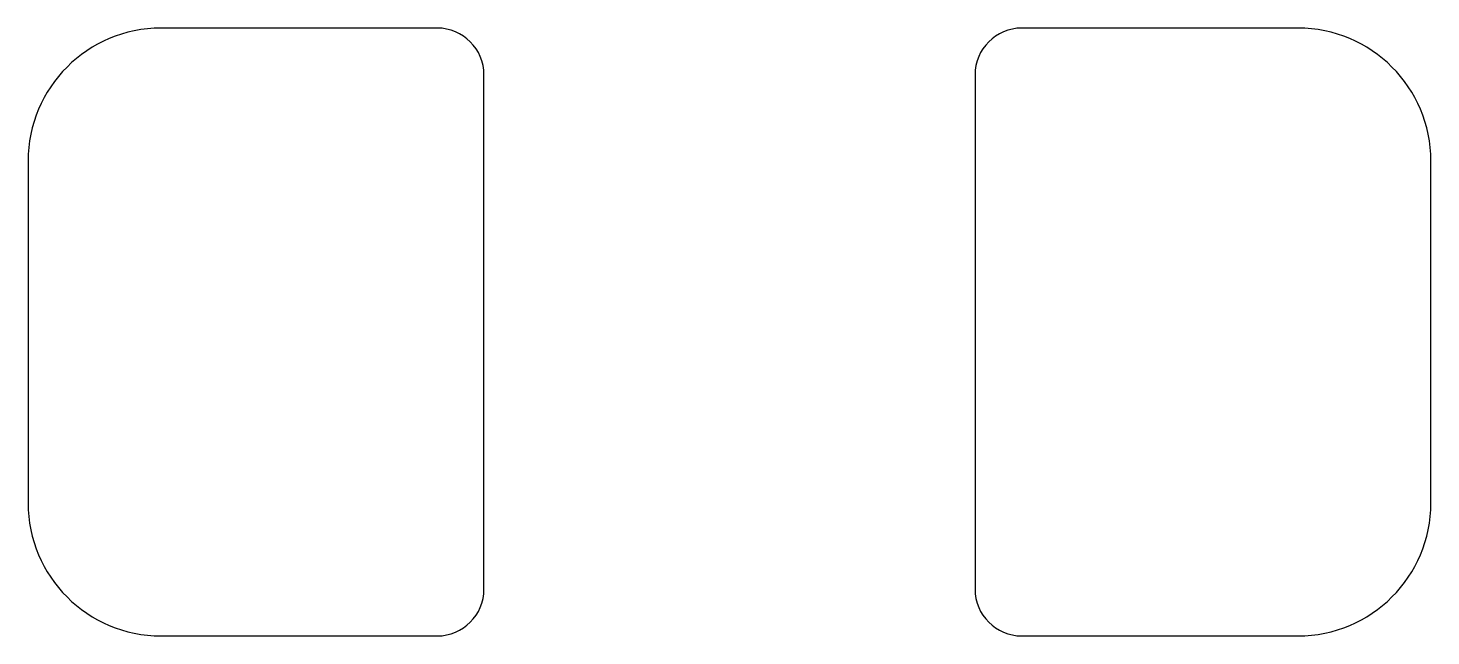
# Model space of a CAD drawing. Header units: millimetres. Extents: x -1.2 to 1.2, y -0.52 to 0.52.
import ezdxf

# ---------------------------------------------------------------- set-up
doc = ezdxf.new("R2010")
doc.units = ezdxf.units.MM
doc.layers.add('Sketch003', color=7, linetype='CONTINUOUS')

msp = doc.modelspace()

# ---------------------------------------------------------------- linework, layer by layer
at = {"layer": 'Sketch003'}
for p, q in [((-0.5, 0.52), (-0.9725, 0.52)), ((0.9725, 0.52), (0.5, 0.52)), ((-0.42, -0.44), (-0.42, 0.44)), ((0.42, 0.44), (0.42, -0.44)), ((-1.2, 0.2925), (-1.2, -0.2925)), ((1.2, -0.2925), (1.2, 0.2925)), ((-0.9725, -0.52), (-0.5, -0.52)), ((0.5, -0.52), (0.9725, -0.52))]:
    msp.add_line(p, q, dxfattribs=at)
for centre, radius, start, end in [((-0.9725, 0.2925), 0.2275, 90, 180), ((-0.5, 0.44), 0.08, 0, 90), ((0.5, 0.44), 0.08, 90, 180), ((0.9725, 0.2925), 0.2275, 0, 90), ((-0.9725, -0.2925), 0.2275, 180, -90), ((0.9725, -0.2925), 0.2275, -90, 0), ((-0.5, -0.44), 0.08, -90, 0), ((0.5, -0.44), 0.08, 180, -90)]:
    msp.add_arc(centre, radius, start, end, dxfattribs=at)

doc.saveas('drawing.dxf')
